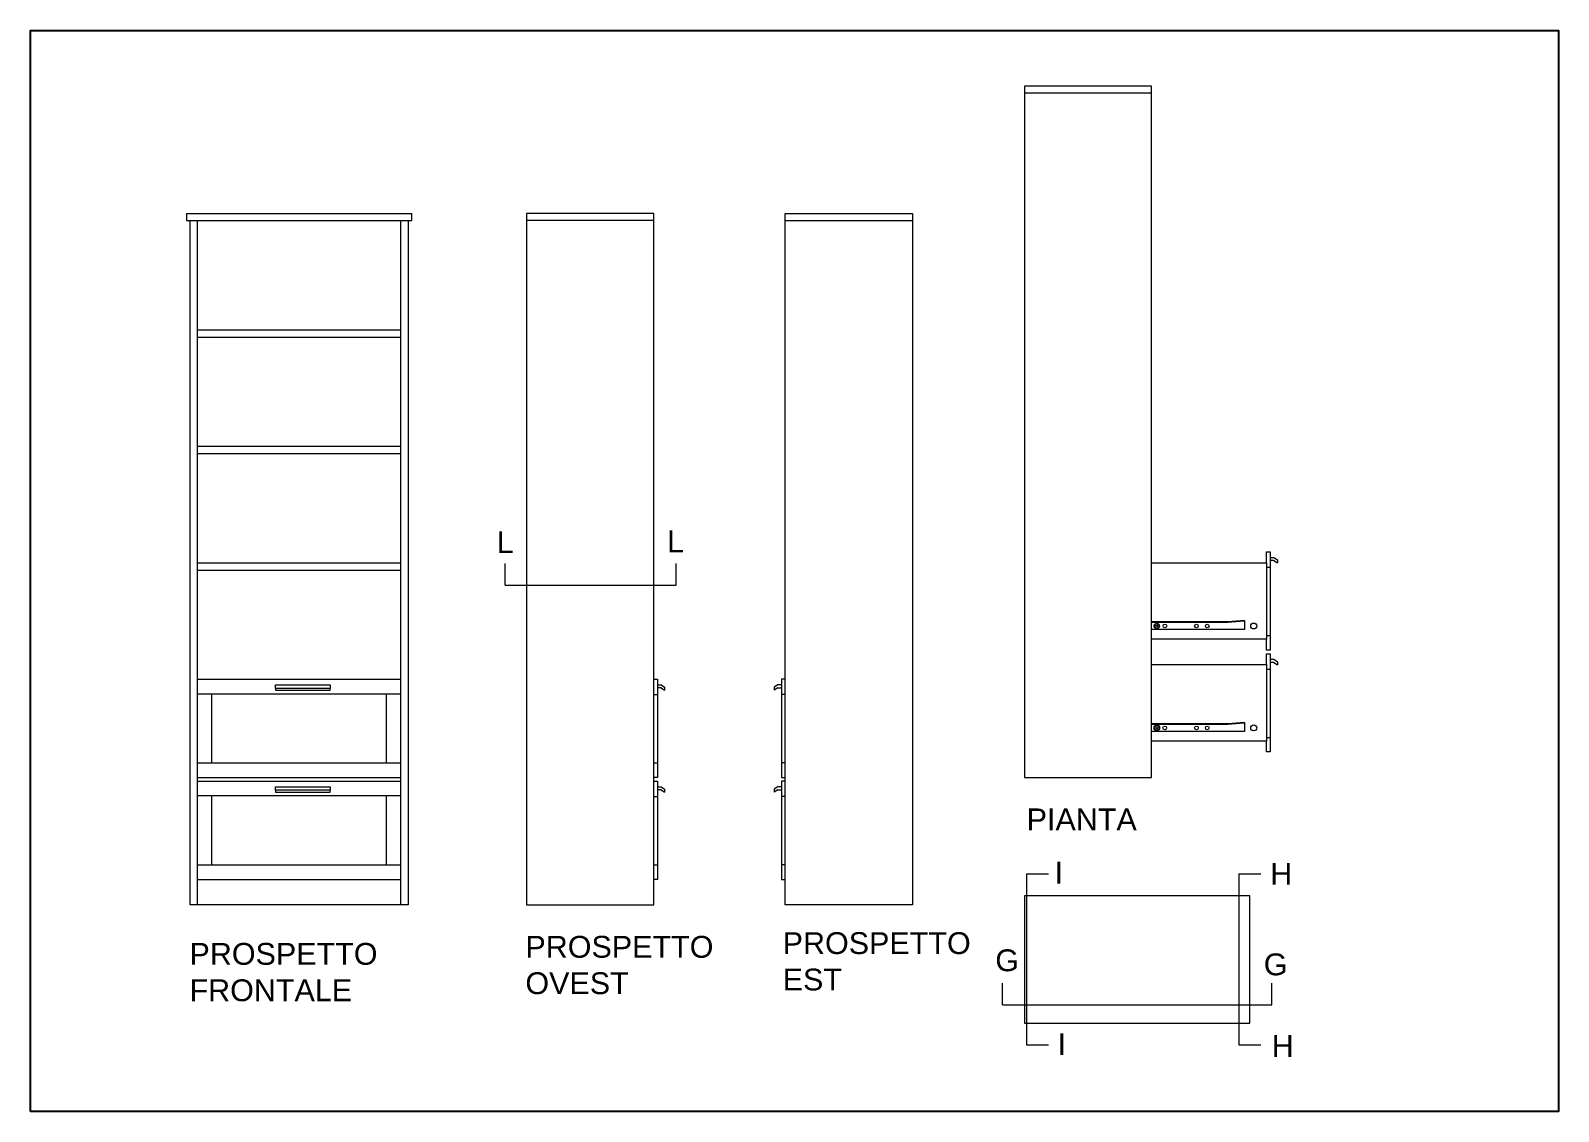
# Model space of a CAD drawing. Header units: centimetres. Extents: x 85 to 1255, y -203 to 217.
# Drawn here: x 834.7 to 1254.7, y -79.6 to 217.4 of the extents above; entities that cross this region are included whole.
import ezdxf

# ---------------------------------------------------------------- set-up
doc = ezdxf.new("R2010")
doc.units = ezdxf.units.CM
doc.header["$MEASUREMENT"] = 0
for name, color, linetype, lineweight in [('dettagli', 4, 'Continuous', 13), ('linee prospetti', 1, 'Continuous', 18), ('quote', 7, 'Continuous', 5)]:
    doc.layers.add(name, color=color, linetype=linetype, lineweight=lineweight)
doc.styles.get("Standard").update_dxf_attribs({"font": 'Arial.ttf'})

msp = doc.modelspace()

# ---------------------------------------------------------------- linework, layer by layer
at = {"color": 7}
msp.add_lwpolyline([(834.73, -79.57), (834.73, 217.43), (1254.73, 217.43), (1254.73, -79.57)], close=True, dxfattribs=at)
at = {"layer": 'dettagli'}
for points in [[(1168.41, 55.32), (1168.41, 52.82), (1142.91, 52.82)], [(1168.41, 55.32), (1163.84, 54.94), (1142.91, 54.94), (1142.91, 54.84)], [(1142.91, 54.84), (1163.84, 54.84), (1168.41, 55.24)], [(1168.41, 27.32), (1168.41, 24.82), (1142.91, 24.82)], [(1168.41, 27.32), (1163.84, 26.94), (1142.91, 26.94), (1142.91, 26.84)], [(1142.91, 26.84), (1163.84, 26.84), (1168.41, 27.24)]]:
    msp.add_lwpolyline(points, dxfattribs=at)
for centre, radius in [((1144.32, 53.82), 0.749), ((1144.32, 53.82), 0.685), ((1144.32, 53.82), 0.295), ((1146.55, 53.84), 0.5), ((1155.22, 53.82), 0.5), ((1158.18, 53.82), 0.5), ((1144.33, 25.84), 0.749), ((1144.33, 25.84), 0.685), ((1144.33, 25.84), 0.295), ((1146.51, 25.82), 0.5), ((1155.22, 25.82), 0.5), ((1158.18, 25.82), 0.5)]:
    msp.add_circle(centre, radius, dxfattribs=at)
at = {"layer": 'linee prospetti'}
for p, q in [((1142.91, 200.2), (1107.91, 200.2)), ((877.56, 167.2), (939.56, 167.2)), ((877.56, 167.2), (877.56, 165.2)), ((877.56, 165.2), (939.56, 165.2)), ((878.56, -22.8), (878.56, 165.2)), ((880.56, 165.2), (880.56, -22.8)), ((936.56, -22.8), (936.56, 165.2)), ((938.56, 165.2), (938.56, -22.8)), ((939.56, 165.2), (939.56, 167.2)), ((1006.04, 165.2), (971.04, 165.2)), ((1042.14, 165.2), (1077.14, 165.2)), ((880.56, 135.2), (936.56, 135.2)), ((880.56, 133.2), (936.56, 133.2)), ((880.56, 103.2), (936.56, 103.2)), ((880.56, 101.2), (936.56, 101.2)), ((1176.52, 72.67), (1177.52, 72.02)), ((1176.52, 71.81), (1177.52, 71.17)), ((880.56, 71.2), (936.56, 71.2)), ((880.56, 69.2), (936.56, 69.2)), ((1174.52, 70), (1175.52, 70)), ((1174.52, 51.2), (1175.52, 51.2)), ((1176.52, 44.67), (1177.52, 44.02)), ((1176.52, 43.81), (1177.52, 43.17)), ((880.56, 39.2), (936.56, 39.2)), ((1174.52, 42), (1175.52, 42)), ((880.56, 35.2), (936.56, 35.2)), ((884.56, 16.2), (884.56, 35.2)), ((932.56, 16.2), (932.56, 35.2)), ((1006.04, 35), (1007.04, 35)), ((1008.04, 37.67), (1009.04, 37.02)), ((1008.04, 36.81), (1009.04, 36.17)), ((1040.14, 37.67), (1039.14, 37.02)), ((1040.14, 36.81), (1039.14, 36.17)), ((1042.14, 35), (1041.14, 35)), ((1174.52, 23.2), (1175.52, 23.2)), ((880.56, 16.2), (936.56, 16.2)), ((1006.04, 16.2), (1007.04, 16.2)), ((1042.14, 16.2), (1041.14, 16.2)), ((880.56, 12.2), (936.56, 12.2)), ((880.56, 11.2), (936.56, 11.2)), ((1008.04, 9.67), (1009.04, 9.02)), ((1008.04, 8.81), (1009.04, 8.17)), ((1040.14, 9.67), (1039.14, 9.02)), ((1040.14, 8.81), (1039.14, 8.17)), ((880.56, 7.2), (936.56, 7.2)), ((884.56, -11.8), (884.56, 7.2)), ((932.56, -11.8), (932.56, 7.2)), ((1006.04, 7), (1007.04, 7)), ((1042.14, 7), (1041.14, 7)), ((880.56, -11.8), (936.56, -11.8)), ((1006.04, -11.8), (1007.04, -11.8)), ((1042.14, -11.8), (1041.14, -11.8)), ((880.56, -15.8), (936.56, -15.8)), ((938.56, -22.8), (878.56, -22.8))]:
    msp.add_line(p, q, dxfattribs=at)
for points in [[(1142.91, 202.2), (1107.91, 202.2), (1107.91, 12.2), (1142.91, 12.2), (1142.91, 202.2)], [(1006.04, 167.2), (971.04, 167.2), (971.04, -22.8), (1006.04, -22.8), (1006.04, 167.2)], [(1042.14, 167.2), (1077.14, 167.2), (1077.14, -22.8), (1042.14, -22.8), (1042.14, 167.2)], [(1174.52, 71.2), (1174.52, 74.2), (1175.52, 74.2), (1175.52, 47.2), (1174.52, 47.2), (1174.52, 50.2)], [(1175.52, 72.67), (1176.52, 72.67)], [(1176.52, 71.81), (1175.52, 71.81)], [(1177.52, 72.02), (1177.52, 71.17)], [(1142.91, 71.2), (1174.52, 71.2), (1174.52, 50.2), (1142.91, 50.2)], [(1142.91, 43.2), (1174.52, 43.2), (1174.52, 22.2), (1142.91, 22.2)], [(1174.52, 43.2), (1174.52, 46.2), (1175.52, 46.2), (1175.52, 19.2), (1174.52, 19.2), (1174.52, 22.2)], [(1175.52, 44.67), (1176.52, 44.67)], [(1176.52, 43.81), (1175.52, 43.81)], [(1177.52, 44.02), (1177.52, 43.17)], [(1006.04, 36.2), (1006.04, 39.2), (1007.04, 39.2), (1007.04, 12.2), (1006.04, 12.2), (1006.04, 15.2)], [(1042.14, 36.2), (1042.14, 39.2), (1041.14, 39.2), (1041.14, 12.2), (1042.14, 12.2), (1042.14, 15.2)], [(902.06, 37.67), (917.06, 37.67), (917.06, 36.67), (902.06, 36.67), (902.06, 37.67)], [(902.06, 36.67), (902.06, 36.17), (917.06, 36.17), (917.06, 36.67)], [(1007.04, 37.67), (1008.04, 37.67)], [(1008.04, 36.81), (1007.04, 36.81)], [(1009.04, 37.02), (1009.04, 36.17)], [(1039.14, 37.02), (1039.14, 36.17)], [(1041.14, 37.67), (1040.14, 37.67)], [(1040.14, 36.81), (1041.14, 36.81)], [(902.06, 9.67), (917.06, 9.67), (917.06, 8.67), (902.06, 8.67), (902.06, 9.67)], [(902.06, 8.67), (902.06, 8.17), (917.06, 8.17), (917.06, 8.67)], [(1006.04, 8.2), (1006.04, 11.2), (1007.04, 11.2), (1007.04, -15.8), (1006.04, -15.8), (1006.04, -12.8)], [(1007.04, 9.67), (1008.04, 9.67)], [(1008.04, 8.81), (1007.04, 8.81)], [(1009.04, 9.02), (1009.04, 8.17)], [(1039.14, 9.02), (1039.14, 8.17)], [(1041.14, 9.67), (1040.14, 9.67)], [(1040.14, 8.81), (1041.14, 8.81)], [(1042.14, 8.2), (1042.14, 11.2), (1041.14, 11.2), (1041.14, -15.8), (1042.14, -15.8), (1042.14, -12.8)], [(1107.91, -55.29), (1169.91, -55.29), (1169.91, -20.29), (1107.91, -20.29), (1107.91, -55.29)]]:
    msp.add_lwpolyline(points, dxfattribs=at)
for centre in [(1170.96, 53.82), (1170.96, 25.82)]:
    msp.add_circle(centre, 0.823, dxfattribs=at)
at = {"layer": 'quote'}
for p, q in [((965.18, 65.01), (965.18, 71.01)), ((1108.55, -14.29), (1114.55, -14.29)), ((1166.91, -14.29), (1172.91, -14.29)), ((1101.91, -50.29), (1101.91, -44.29))]:
    msp.add_line(p, q, dxfattribs=at)
for points in [[(965.18, 65.01), (1012.18, 65.01), (1012.18, 71.01)], [(1108.55, -14.29), (1108.55, -61.29), (1114.55, -61.29)], [(1166.91, -14.29), (1166.91, -61.29), (1172.91, -61.29)], [(1101.91, -50.29), (1175.91, -50.29), (1175.91, -44.29)]]:
    msp.add_lwpolyline(points, dxfattribs=at)

# ---------------------------------------------------------------- texts
at = {"char_height": 6, "attachment_point": 1}
for s, width, insert in [('PIANTA', 73.0112, (1108.55, 3.68)), ('PROSPETTO FRONTALE', 52.7524, (878.42, -33.27)), ('PROSPETTO OVEST', 52.7524, (970.76, -31.33)), ('PROSPETTO EST', 52.7524, (1041.48, -30.32))]:
    msp.add_mtext_dynamic_manual_height_columns(s, width=width, gutter_width=1, heights=[0], dxfattribs=dict(at, insert=insert))
at = {"layer": 'quote', "char_height": 6, "attachment_point": 1}
for s, insert in [('L', (962.88, 79.86)), ('L', (1009.72, 80.08)), ('I', (1116.21, -10.97)), ('H', (1175.5, -11.29)), ('G', (1099.93, -35.04)), ('G', (1173.72, -36.16)), ('I', (1117.05, -58.07)), ('H', (1175.91, -58.58))]:
    msp.add_mtext_dynamic_manual_height_columns(s, width=17.5959, gutter_width=1, heights=[0], dxfattribs=dict(at, insert=insert))

doc.saveas('drawing.dxf')
